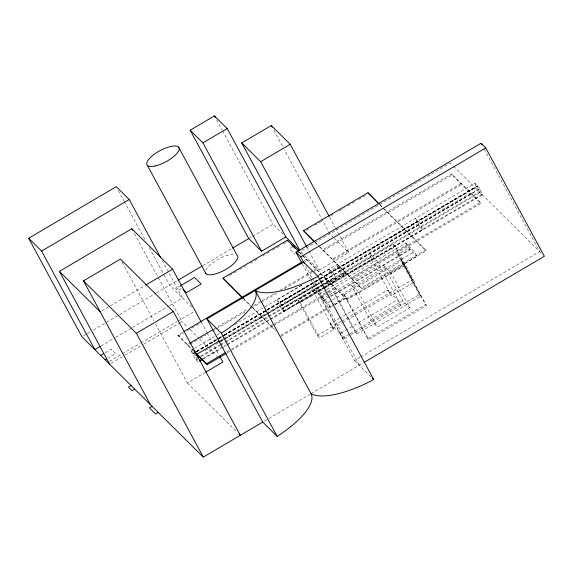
<?xml version="1.0" encoding="UTF-8"?>
<svg xmlns="http://www.w3.org/2000/svg" width="573" height="573" viewBox="0 0 573 573"><rect width="100%" height="100%" fill="white"/><g stroke="black" fill="none" stroke-linecap="round" stroke-linejoin="round"><path stroke-width="0.43" stroke-dasharray="2.87 2.15" d="M101.772 310.924L109.472 306.39M110.238 305.932L144.89 285.533M83.465 335.885L86.537 334.073M87.304 333.622L90.384 331.81M93.456 330.005L105.754 322.757M106.528 322.305L118.826 315.064M119.592 314.613L155.727 293.34M156.493 292.889L177.25 280.663M202.62 265.729L231.843 248.524M248.754 238.569L251.791 236.778M252.55 236.334L273.042 224.265L282.768 233.913M181.132 288.591L177.609 290.669L175.56 288.634L179.786 286.149L181.319 287.675M100.998 345.985L114.836 337.834M115.61 337.382L131.754 327.878M132.521 327.427L168.648 306.154M169.422 305.696L182.486 298.003L168.111 271.416M229.608 275.491L236.513 271.423M239.578 269.618L246.476 265.557M250.315 263.301L257.213 259.24M262.577 256.074L269.482 252.013M272.547 250.208L280.218 245.695M283.284 243.89L286.35 242.078M306.39 230.282L310.989 227.574M314.821 225.318L321.725 221.257M330.922 215.835L333.995 214.03M339.359 210.871L344.724 207.713M347.797 205.908L354.694 201.839M358.526 199.583L365.431 195.522M105.21 352.717L111.241 349.165L115.653 353.541L108.111 357.982M292.373 247.006L289.358 248.782L295.031 254.405M109.314 361.506L121.612 354.264M122.386 353.813L140.063 343.406M140.836 342.955L176.964 321.675M177.73 321.224L193.875 311.719M296.542 253.517L300.309 251.296L304.091 255.049M301.828 250.408L378.939 204.998M379.706 204.547L450.242 163.019L452.777 165.533M111.155 363.325L124.248 355.618M125.021 355.16L142.734 344.731M143.508 344.273L179.714 322.957M180.481 322.506L182.021 321.596L187.679 327.204M193.495 351.149L177.773 335.119L183.174 331.939M304.277 260.636L306.591 259.275L307.114 260.242L304.8 261.603M480.461 202.484L451.617 173.891L322.8 249.735L323.315 250.702L452.133 174.858L480.983 203.444L352.166 279.287L351.643 278.328L480.461 202.484L480.983 203.444M178.296 336.086L183.697 332.906M187.557 330.635L200.665 322.914M188.932 343.743L187.392 344.652L187.915 345.612L189.455 344.702M213.614 329.21L247.557 309.227M253.732 305.588L261.446 301.047M262.212 300.596L275.327 292.875M279.953 290.153L313.123 270.621M313.897 270.17L316.21 268.801L316.733 269.768L312.872 272.039M190.229 344.251L197.169 340.161M200.256 338.349L205.657 335.169M212.597 331.079L215.684 329.267M216.451 328.809L244.993 312.006M251.167 308.374L260.421 302.924M261.195 302.472L277.389 292.932M284.337 288.842L312.099 272.497M304.721 255.673L319.225 270.048L348.792 252.643L335.628 228.298M196.389 357.445A8.065 0.788 59.5 0 0 196.754 358.247L198.079 362.086L195.816 359.844L190.773 350.511L193.846 348.699M194.619 348.248L216.15 335.57M216.916 335.112L219.996 333.307M234.608 324.698L302.279 284.853M318.43 275.348L329.196 269.009L331.925 271.774M323.358 288.42L284.136 311.511L281.873 309.262L276.823 299.93L302.207 284.989M318.352 275.477L474.845 183.324L480.153 188.639A8.065 0.788 59.5 0 0 480.826 191.06L482.158 194.906L343.728 276.401L341.465 274.159L336.423 264.826L341.73 270.141A8.065 0.788 59.5 0 0 342.403 272.562L343.728 276.401M190.773 350.511L193.352 353.068L195.665 351.715M196.432 351.256L217.962 338.579M218.736 338.127L223.348 335.413M224.115 334.961L266.416 310.057M267.183 309.606L319.476 278.815M320.171 278.492L477.431 185.888L477.753 186.383L320.572 278.858M193.423 353.197L195.744 351.793M196.46 351.349L218.041 338.657M218.764 338.213L223.427 335.492M224.143 335.047L266.495 310.136M267.211 309.692L319.555 278.893M320.2 278.578L477.51 185.96M195.851 351.958L193.545 353.312M196.582 351.464L223.534 335.656M224.265 335.162L266.603 310.301M267.326 309.807L319.662 279.058M320.235 278.621L477.574 186.089M193.352 353.068L193.524 353.412L195.83 352.051M196.596 351.6L223.513 335.757M224.279 335.298L266.581 310.401M267.347 309.943L319.641 279.158M320.314 278.7L477.617 186.132M319.569 279.287L279.731 302.988L279.409 302.487M320.336 278.836L418.161 221.486L417.839 220.992M193.524 353.412L195.987 352.209M196.754 351.758L215.978 340.441M219.058 338.629L223.671 335.907M224.437 335.456L266.739 310.552M267.505 310.1L320.493 278.994M220.147 340.555L222.46 339.195M223.234 338.736L319.691 281.945M320.422 281.515L325.822 278.335L326.345 279.302M220.626 341.221L319.834 282.811M320.601 282.36L334.503 274.324A8.065 0.788 59.5 0 0 335.176 276.745L336.509 280.591L323.437 288.283M220.612 341.336L268.293 313.259M269.059 312.808L480.095 188.524M282.059 305.244L480.153 188.639M205.241 350.604L212.182 346.515M216.042 344.244L218.356 342.883M219.13 342.425L266.954 314.269M267.305 314.061L320.214 282.912M320.944 282.482L471.364 193.918L470.848 192.951L342.031 268.794L342.547 269.761M200.679 356.148L219.903 344.831M220.669 344.38L267.584 316.754M268.35 316.303L321.41 285.06M322.184 284.609L335.255 276.909M284.136 311.511L282.883 307.83L321.338 285.196M322.105 284.738L480.905 191.224M195.816 359.844L197.356 358.942M201.202 356.678L219.66 345.813M220.426 345.354L225.039 342.64M225.812 342.188L268.107 317.284M268.88 316.833L334.245 278.342L336.509 280.591M281.873 309.262L479.895 192.657L482.158 194.906M334.023 305.051L330.349 307.221L327.878 302.651L312.414 287.324L314.233 293.226L333.851 329.496L319.541 337.927L317.206 335.613L298.096 300.259L323.401 285.361M324.168 284.91L393.178 244.284L395.513 246.591L414.623 281.945L391.237 295.711L390.07 294.558L387.599 289.988L340.921 317.463M345.734 273.128L327.255 284.007L345.784 273.178A10.772 10.049 -45.3 0 0 331.738 269.725A10.772 10.049 -45.3 0 0 327.312 284.058M202.419 358.863L226.263 344.831M227.03 344.373L269.324 319.469M270.098 319.018L323.158 287.775M323.931 287.324L336.236 280.082M283.864 311.003L323.086 287.911M323.852 287.453L481.879 194.397M314.233 293.226L324.182 287.374M324.948 286.923L371.626 259.44L369.8 253.538L376.626 260.3L401.007 305.402L397.497 299.794L387.599 289.988M203.465 358.92L221.157 348.506M221.923 348.055L226.536 345.333M227.302 344.882L269.604 319.978M270.37 319.526L322.663 288.735M324.125 287.961L422.566 230.009L421.234 226.17A8.065 0.788 59.5 0 1 420.561 223.742L415.253 218.428L420.303 227.76L422.566 230.009M298.096 300.259L300.431 302.573L325.45 287.847M326.216 287.395L395.513 246.591M326.123 290.031L319.24 294.085L343.621 339.187L350.203 335.312M326.889 289.58L405.856 243.088L414.494 251.647L416.965 256.217L403.571 264.103L401.1 259.533L404.581 265.106L346.794 299.127L343.32 293.555L346.794 299.127M226.679 351.901L230.532 349.63M231.306 349.179L326.954 292.86M327.727 292.409L335.441 287.868L335.964 288.828L327.477 293.827M227.202 352.868L272.712 326.073M273.479 325.614L326.703 294.278M328.558 295.296L321.983 299.163L323.559 300.725L327.942 298.146M329.289 294.859L379.369 265.378M356.893 333.866L335.255 293.842L333.679 292.28L355.317 332.304L356.893 333.866L420.854 296.205L419.278 294.644L397.633 254.62L408.599 248.166L410.182 249.728L330.865 296.427M329.418 296.606L323.287 300.216L330.349 307.221M330.184 296.155L409.903 249.219L416.965 256.217M155.484 323.917L187.407 382.95L205.134 372.514M352.617 286.113L385.163 266.946M327.878 302.651L331.552 300.481M332.29 300.051L414.494 251.647M344.323 294.558L402.11 260.536M280.648 335.32L332.018 305.072M332.784 304.621L345.053 297.394L345.576 298.361L333.307 305.588M319.956 246.92L361.262 287.854L425.667 249.935L426.19 250.902L361.778 288.821L318.588 246.01M334.761 304.621L345.791 298.125M281.171 336.287L332.541 306.039M390.65 272.383L403.843 264.611L404.853 265.614L426.491 305.638L368.711 339.66L367.701 338.657L346.063 298.633L358.096 291.55L377.27 326.997L409.817 307.837L390.65 272.383L383.588 265.385L402.755 300.839L409.817 307.837M346.063 298.633L347.073 299.636L404.853 265.614M333.851 329.496L332.684 328.343L330.213 323.774L340.161 317.915M317.206 335.613L340.978 321.618M341.744 321.166L412.288 279.631L414.623 281.945M332.684 328.343L341.866 322.936M342.633 322.484L390.07 294.558M330.213 323.774L340.111 333.586L397.497 299.794M358.096 291.55L351.041 284.552L370.208 319.999L402.755 300.839M340.111 333.586L342.582 338.156L349.466 334.102M350.232 333.651L399.968 304.37M350.934 334.883L419.278 294.644M367.701 338.657L425.488 304.635L426.491 305.638M310.838 279.681L354.565 360.56L359.966 357.387M360.739 356.929L539.623 251.611L483.999 148.744M264.282 421.191L268.114 418.935M268.88 418.483L309.492 394.575M311.024 393.672L363.153 362.981M453.415 166.163L541.392 253.366M379.956 204.625L383.738 208.379M384.368 209.002L425.667 249.935M379.849 204.962L382.37 207.462M383 208.092L426.19 250.902M397.633 254.62L399.209 256.181L420.854 296.205M403.571 264.103L404.581 265.106M333.658 237.637L329.876 233.891L284.444 149.868M334.288 238.268L348.792 252.643M314.914 241.921L319.326 246.297M315.437 242.888L317.958 245.387M339.173 267.727L339.001 267.383M331.86 271.645L334.446 274.209M370.208 319.999L377.27 326.997M299.342 252.084L345.053 297.394M299.235 252.428L301.756 254.928M302.386 255.551L345.576 298.361M342.582 338.156L343.621 339.187M354.565 360.56L371.204 377.048M276.823 299.93L282.138 305.244A8.065 0.788 59.5 0 0 282.804 307.665L282.883 307.83M244.077 299.07L251.955 306.884M252.27 307.192L274.338 329.067M242.708 298.161L275.491 330.657M191.719 307.157L169.565 285.189L163.642 274.245M190.193 329.697L198.989 338.414M199.619 339.037L208.414 347.754M209.038 348.377L217.21 356.47M177.773 335.119L193.595 350.798M196.016 355.711L193.43 353.147L193.681 353.57M187.407 382.95L237.115 432.221M474.845 183.324L479.895 192.657M451.617 173.891L452.133 174.858M406.436 230.876L406.959 231.836M410.182 249.728L407.432 244.65L320.816 295.647L323.559 300.725M405.856 243.088L408.599 248.166M387.205 211.809L387.728 212.776M393.178 244.284L412.288 279.631M403.843 264.611L425.488 304.635M371.626 259.44L391.237 295.711M329.683 217.303L335.205 227.51M361.262 287.854L361.778 288.821M273.83 130.236L282.747 146.731M347.073 299.636L368.711 339.66M329.196 269.009L334.245 278.342M306.913 247.271L308.611 250.415M309.033 251.203L319.225 270.048M305.61 265.958L311.948 277.683M312.371 278.464L359.3 365.252M302.343 263.974L310.408 278.893M216.573 119.829L222.088 130.042M222.517 130.823L273.042 224.265M300.431 302.573L319.541 337.927M261.417 316.26L261.94 317.22M201.159 321.933L206.688 332.168M207.118 332.956L212.647 343.184M214.352 346.336L219.029 354.995M162.195 260.471L167.688 270.635M118.403 190.573L123.897 200.736M124.32 201.517L145.886 241.398M149.267 247.658L163.219 273.464M134.354 233.44L157.761 276.73M158.191 277.518L182.021 321.596M122.121 262.205L153.786 320.765M205.75 270.212A18.164 6.303 -28.4 0 1 218.979 258.81A18.164 6.303 -28.4 0 1 235.403 254.527M196.245 357.094A8.065 0.788 59.5 0 1 196.131 356.778M461.229 183.424L332.412 259.268L332.934 260.228L461.752 184.384L461.229 183.424"/><path stroke-width="0.86" d="M285.805 236.921L261.524 251.225L248.754 238.569L190.164 130.207L214.445 115.904L227.216 128.56L285.805 236.921L299.679 250.673M262.749 422.093L206.946 318.889L303.497 262.047L317.908 276.329L373.711 379.534A63.331 21.967 -28.4 0 1 311.024 393.672A63.331 21.967 -28.4 0 1 277.16 436.382L262.749 422.093L203.3 457.096L81.925 336.788L28.65 238.261L116.29 186.662L129.212 199.476L160.504 257.341M190.164 130.207L202.928 142.856L227.216 128.56M28.65 238.261L41.578 251.074L129.212 199.476M299.887 250.516L241.72 142.935L271.28 125.53L290.196 144.274L329.26 216.515M109.615 364.235L59.391 271.351L131.804 228.713L172.638 269.195L201.159 321.933M241.72 142.935L260.636 161.686L290.196 144.274M150.448 404.71L83.486 280.87L120.445 259.111L173.297 311.49L240.259 435.337L238.998 434.09M145.664 285.075L172.638 269.195M178.024 280.211L201.854 266.18M232.609 248.073L248.754 238.569M180.524 285.712L194.569 277.447L201.187 284.007L186.404 292.71L182.973 289.315M100.232 346.436L94.853 349.602L41.578 251.074M242.393 297.845L222.954 278.134L287.36 240.216L298.712 251.461M314.176 241.634L303.568 230.675L367.973 192.75L379.326 204.002M83.486 280.87L136.338 333.25L173.297 311.49M100.683 355.382L103.699 353.605M293.125 246.562L294.637 245.674M105.095 359.758L106.607 358.87M301.921 263.193L295.976 252.199L481.026 143.243L485.761 147.934L544.35 256.296L363.927 362.523M295.976 252.199L300.703 256.883L485.761 147.934M183.947 331.488L301.992 261.983M189.706 343.284L212.848 329.661M131.11 385.536L128.467 387.09L132.091 390.686L134.734 389.131M219.373 341.007L197.005 354.178L197.527 355.145M196.016 355.711L197.556 354.802M197.599 357.96L199.905 356.599M199.347 360.675L201.653 359.314M199.619 361.183L202.699 359.371M194.526 351.722L206.624 363.712L225.132 352.81M195.665 353.297L207.147 364.672L226.428 353.319M205.908 372.063L222.861 362.079L219.882 356.564M152.074 406.314L149.431 407.869L155.577 413.964L158.22 412.41M378.588 203.716L367.973 192.75M303.568 230.675L314.283 241.297M291.664 244.929L295.453 248.675M372.457 378.295L373.711 379.534M222.954 278.134L243.446 298.447M206.946 318.889L221.357 333.178L277.16 436.382M59.391 271.351L100.232 311.827M481.026 143.243L481.879 144.819M271.28 125.53L272.132 127.099M260.636 161.686L306.491 246.49M300.703 256.883L304.342 263.609M287.36 240.216L287.882 241.176M214.445 115.904L215.298 117.479M202.928 142.856L261.524 251.225M178.54 147.046L237.136 255.408A18.164 6.303 -28.4 0 1 224.136 270.349A18.164 6.303 -28.4 0 1 205.313 272.247M317.908 276.329A63.331 21.967 -28.4 0 1 255.221 290.468L311.024 393.672M147.397 165.382L205.986 273.751M206.624 363.712L207.147 364.672M131.804 228.713L132.657 230.289M136.338 333.25L203.3 457.096M255.221 290.468A63.331 21.967 -28.4 0 1 221.357 333.178M155.247 165.962A18.164 6.303 -28.4 0 0 179.213 148.55A18.164 6.303 -28.4 0 0 154.445 154.137A18.164 6.303 -28.4 0 0 155.247 165.962"/></g></svg>
